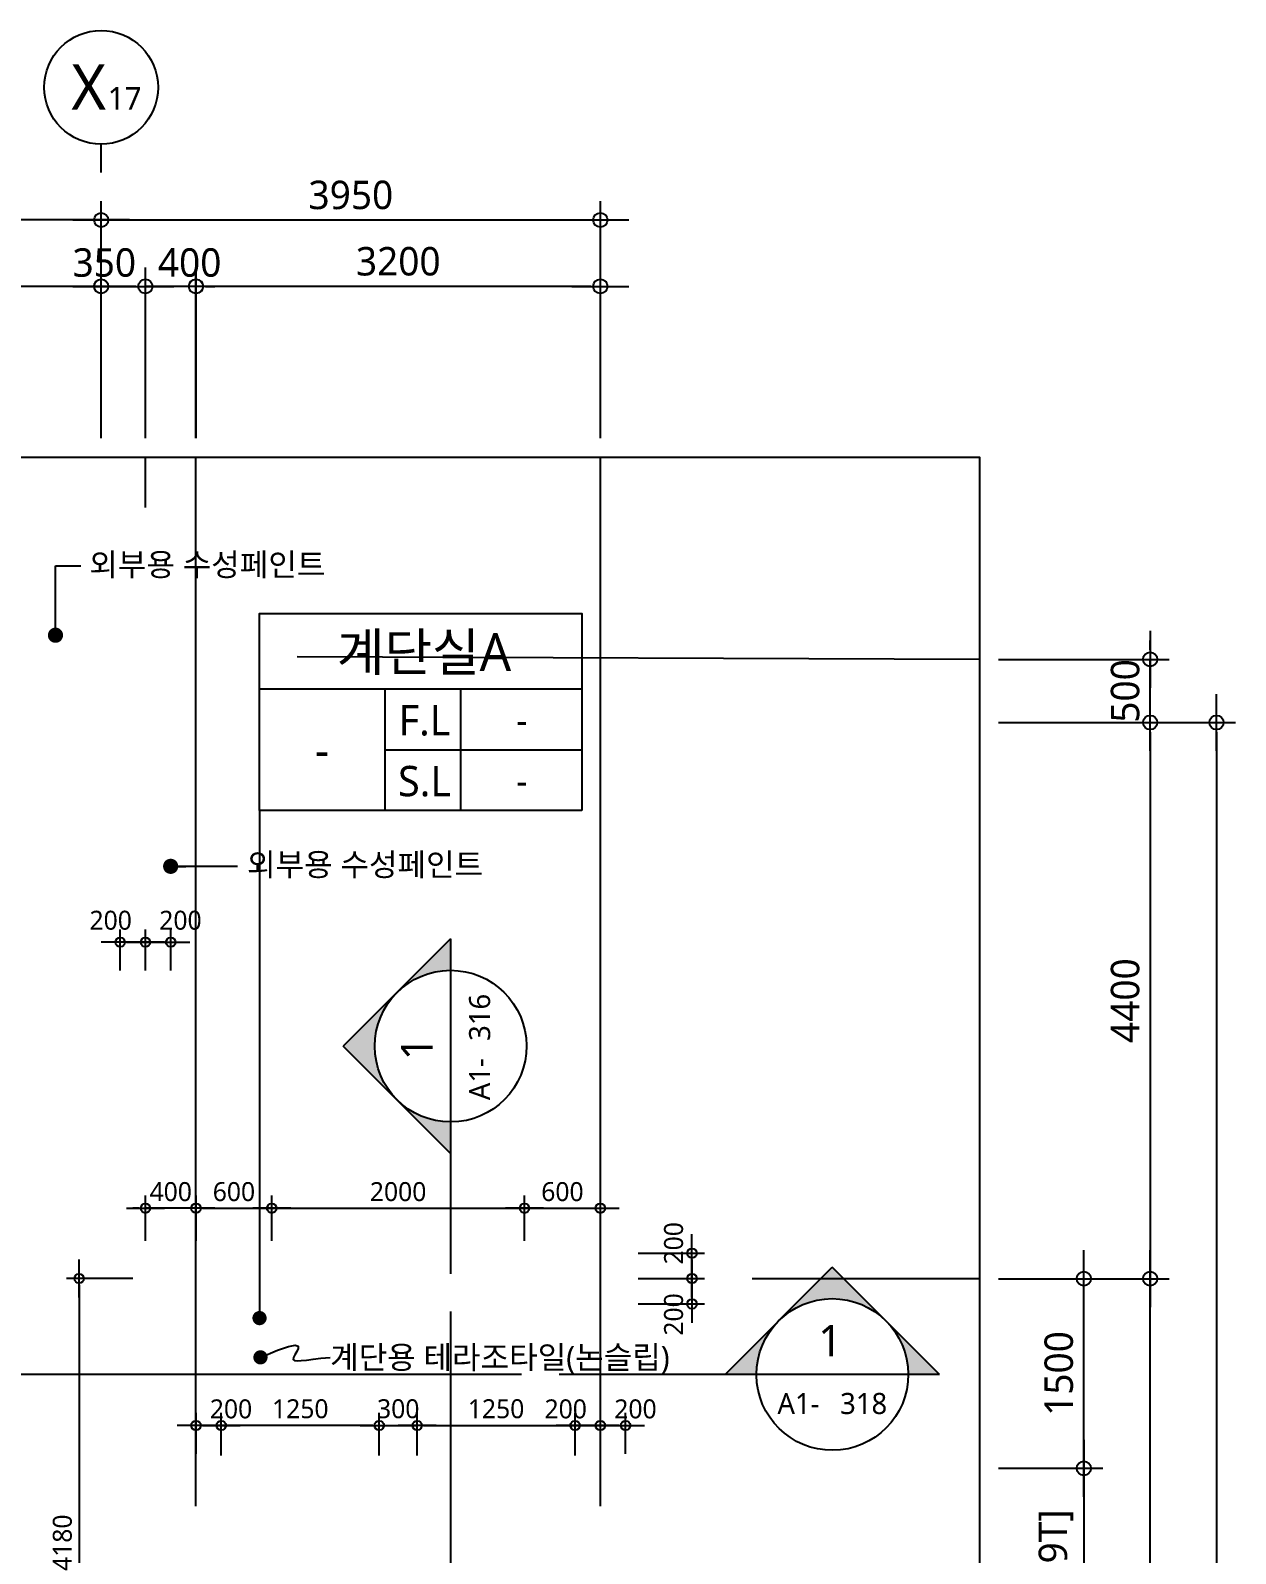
# Model space of a CAD drawing. Header units: millimetres. Extents: x -65167 to 413267, y -17142 to 66587.
# Drawn here: x 79478 to 89012, y 29162 to 41213 of the extents above; entities that cross this region are included whole.
import ezdxf
from ezdxf.enums import TextEntityAlignment as Align

# ---------------------------------------------------------------- set-up
doc = ezdxf.new("R2010")
doc.units = ezdxf.units.MM
doc.header["$LTSCALE"] = 75
doc.header["$MEASUREMENT"] = 0
doc.header["$PDSIZE"] = -10
doc.linetypes.add('CENTER', pattern=[2, 1.25, -0.25, 0.25, -0.25])
doc.layers.get('0').update_dxf_attribs({"linetype": 'CONTINUOUS'})
doc.layers.get('Defpoints').update_dxf_attribs({"color": 171, "linetype": 'CONTINUOUS'})
for name, color, linetype in [('CEN(ST)', 1, 'CENTER'), ('LED', 7, 'CONTINUOUS'), ('NDIM', 7, 'CONTINUOUS'), ('SYM', 7, 'CONTINUOUS'), ('SYM(AXIS)', 7, 'CONTINUOUS'), ('TEXT', 3, 'CONTINUOUS'), ('TEXT(MIN)', 7, 'CONTINUOUS'), ('TEXT(실명)', 3, 'CONTINUOUS'), ('TEXT-기입', 6, 'CONTINUOUS'), ('TITLE', 7, 'CONTINUOUS')]:
    doc.layers.add(name, color=color, linetype=linetype)
doc.styles.add('CGS', font='cgse', dxfattribs={"bigfont": 'cgs'})
doc.styles.add('나눔바른고딕', font='NanumBarunGothic.ttf')
doc.dimstyles.new('NDIM 1200', dxfattribs={"dimscale": 75, "dimtxt": 3, "dimasz": 1, "dimexe": 2, "dimexo": 2, "dimgap": 1, "dimtad": 1, "dimdec": 0, "dimdsep": 46, "dimtxsty": 'CGS', "dimblk": 'DOT0', "dimcen": 1, "dimdle": 8, "dimclrd": 256, "dimclre": 256, "dimclrt": 256, "dimadec": 0, "dimazin": 0, "dimtfac": 1, "dimtdec": 0, "dimtix": 1, "dimtmove": 2, "dimatfit": 3, "dimldrblk": 'DOT0', "dimfxl": 1, "dimtolj": 1, "dimtzin": 0, "dimlwd": -1, "dimlwe": -1, "dimarcsym": 0})

# ---------------------------------------------------------------- blocks, each defined once
blk = doc.blocks.new('A$C2F20087E')
at = {"layer": 'SYM(AXIS)'}
blk.add_line((600, 0), (600, 300), dxfattribs=at)
blk.add_circle((600, 900), 600, dxfattribs=at)
blk = doc.blocks.new('DOT0')
blk.add_line((-3, 0), (3, 0))
at = {"color": 6}
blk.add_circle((0, 0), 0.75, dxfattribs=at)
blk = doc.blocks.new('*D214')
at = {"layer": 'Defpoints', "color": 0, "ltscale": 0.4, "transparency": 16777216}
for p in [(69038, 39713), (69038, 37838), (80038, 37838)]:
    blk.add_point(p, dxfattribs=at)
at = {"layer": 'NDIM', "ltscale": 0.4, "transparency": 16777216}
for p, q in [((69038, 37988), (69038, 39863)), ((80038, 37988), (80038, 39863)), ((79963, 39713), (69113, 39713))]:
    blk.add_line(p, q, dxfattribs=at)
at = {"layer": 'NDIM', "ltscale": 0.4, "transparency": 16777216, "xscale": 75, "yscale": 75, "zscale": 75, "rotation": 180}
blk.add_blockref('DOT0', (69038, 39713), dxfattribs=at)
at = {"layer": 'NDIM', "ltscale": 0.4, "transparency": 16777216, "xscale": 75, "yscale": 75, "zscale": 75}
blk.add_blockref('DOT0', (80038, 39713), dxfattribs=at)
at = {"layer": 'NDIM', "ltscale": 0.4, "transparency": 16777216, "insert": (74538, 39910), "char_height": 225, "attachment_point": 5, "style": '나눔바른고딕'}
blk.add_mtext('\\A1;11000', dxfattribs=at)
blk = doc.blocks.new('*D215')
at = {"layer": 'Defpoints', "color": 0, "ltscale": 0.4, "transparency": 16777216}
for p in [(77638, 39188), (77638, 37838), (80038, 37838)]:
    blk.add_point(p, dxfattribs=at)
at = {"layer": 'NDIM', "ltscale": 0.4, "transparency": 16777216}
for p, q in [((77638, 37988), (77638, 39338)), ((80038, 37988), (80038, 39338)), ((79963, 39188), (77713, 39188))]:
    blk.add_line(p, q, dxfattribs=at)
at = {"layer": 'NDIM', "ltscale": 0.4, "transparency": 16777216, "xscale": 75, "yscale": 75, "zscale": 75, "rotation": 180}
blk.add_blockref('DOT0', (77638, 39188), dxfattribs=at)
at = {"layer": 'NDIM', "ltscale": 0.4, "transparency": 16777216, "xscale": 75, "yscale": 75, "zscale": 75}
blk.add_blockref('DOT0', (80038, 39188), dxfattribs=at)
at = {"layer": 'NDIM', "ltscale": 0.4, "transparency": 16777216, "insert": (78838, 39385), "char_height": 225, "attachment_point": 5, "style": '나눔바른고딕'}
blk.add_mtext('\\A1;2400', dxfattribs=at)
blk = doc.blocks.new('*D219')
at = {"layer": 'Defpoints', "color": 0, "ltscale": 0.4, "transparency": 16777216}
for p in [(80037.5, 39187.5), (80037.5, 37837.5), (80387.5, 37837.5)]:
    blk.add_point(p, dxfattribs=at)
at = {"layer": 'NDIM', "ltscale": 0.4, "transparency": 16777216}
for p, q in [((80037.5, 37987.5), (80037.5, 39337.5)), ((80387.5, 37987.5), (80387.5, 39337.5)), ((80312.5, 39187.5), (80112.5, 39187.5))]:
    blk.add_line(p, q, dxfattribs=at)
at = {"layer": 'NDIM', "ltscale": 0.4, "transparency": 16777216, "xscale": 75, "yscale": 75, "zscale": 75, "rotation": 180}
blk.add_blockref('DOT0', (80037.5, 39187.5), dxfattribs=at)
at = {"layer": 'NDIM', "ltscale": 0.4, "transparency": 16777216, "xscale": 75, "yscale": 75, "zscale": 75}
blk.add_blockref('DOT0', (80387.5, 39187.5), dxfattribs=at)
at = {"layer": 'NDIM', "ltscale": 0.4, "transparency": 16777216, "insert": (80062.5, 39375), "char_height": 225, "attachment_point": 5, "style": '나눔바른고딕'}
blk.add_mtext('\\A1;350', dxfattribs=at)
blk = doc.blocks.new('*D220')
at = {"layer": 'Defpoints', "color": 0, "ltscale": 0.4, "transparency": 16777216}
for p in [(80788, 39188), (80788, 37838), (83987, 37838)]:
    blk.add_point(p, dxfattribs=at)
at = {"layer": 'NDIM', "ltscale": 0.4, "transparency": 16777216}
for p, q in [((80788, 37988), (80788, 39338)), ((83987, 37988), (83987, 39338)), ((83912, 39188), (80863, 39188))]:
    blk.add_line(p, q, dxfattribs=at)
at = {"layer": 'NDIM', "ltscale": 0.4, "transparency": 16777216, "xscale": 75, "yscale": 75, "zscale": 75, "rotation": 180}
blk.add_blockref('DOT0', (80788, 39188), dxfattribs=at)
at = {"layer": 'NDIM', "ltscale": 0.4, "transparency": 16777216, "xscale": 75, "yscale": 75, "zscale": 75}
blk.add_blockref('DOT0', (83987, 39188), dxfattribs=at)
at = {"layer": 'NDIM', "ltscale": 0.4, "transparency": 16777216, "insert": (82388, 39385), "char_height": 225, "attachment_point": 5, "style": '나눔바른고딕'}
blk.add_mtext('\\A1;3200', dxfattribs=at)
blk = doc.blocks.new('*D221')
at = {"layer": 'Defpoints', "color": 0, "ltscale": 0.4, "transparency": 16777216}
for p in [(80387.5, 39187.5), (80387.5, 37837.5), (80787.5, 37837.5)]:
    blk.add_point(p, dxfattribs=at)
at = {"layer": 'NDIM', "ltscale": 0.4, "transparency": 16777216}
for p, q in [((80387.5, 37987.5), (80387.5, 39337.5)), ((80787.5, 37987.5), (80787.5, 39337.5)), ((80312.5, 39187.5), (80237.5, 39187.5)), ((80787.5, 39187.5), (80387.5, 39187.5)), ((80862.5, 39187.5), (80937.5, 39187.5))]:
    blk.add_line(p, q, dxfattribs=at)
at = {"layer": 'NDIM', "ltscale": 0.4, "transparency": 16777216, "xscale": 75, "yscale": 75, "zscale": 75}
blk.add_blockref('DOT0', (80387.5, 39187.5), dxfattribs=at)
at = {"layer": 'NDIM', "ltscale": 0.4, "transparency": 16777216, "xscale": 75, "yscale": 75, "zscale": 75, "rotation": 180}
blk.add_blockref('DOT0', (80787.5, 39187.5), dxfattribs=at)
at = {"layer": 'NDIM', "ltscale": 0.4, "transparency": 16777216, "insert": (80737.5, 39375), "char_height": 225, "attachment_point": 5, "style": '나눔바른고딕'}
blk.add_mtext('\\A1;400', dxfattribs=at)
blk = doc.blocks.new('*D222')
at = {"layer": 'Defpoints', "color": 0, "ltscale": 0.4, "transparency": 16777216}
for p in [(86987, 35737), (86987, 19187), (88862, 19187)]:
    blk.add_point(p, dxfattribs=at)
at = {"layer": 'NDIM', "ltscale": 0.4, "transparency": 16777216}
for p, q in [((87137, 35737), (89012, 35737)), ((88862, 35662), (88862, 19262)), ((87137, 19187), (89012, 19187))]:
    blk.add_line(p, q, dxfattribs=at)
at = {"layer": 'NDIM', "ltscale": 0.4, "transparency": 16777216, "xscale": 75, "yscale": 75, "zscale": 75}
for p, rotation in [((88862, 35737), 90), ((88862, 19187), 270)]:
    blk.add_blockref('DOT0', p, dxfattribs=dict(at, rotation=rotation))
at = {"layer": 'NDIM', "ltscale": 0.4, "transparency": 16777216, "insert": (88665, 27462), "char_height": 225, "attachment_point": 5, "rotation": 90, "style": '나눔바른고딕'}
blk.add_mtext('\\A1;16550', dxfattribs=at)
blk = doc.blocks.new('*D223')
at = {"layer": 'Defpoints', "color": 0, "ltscale": 0.4, "transparency": 16777216}
for p in [(86987, 35737), (86987, 31337), (88337, 31337)]:
    blk.add_point(p, dxfattribs=at)
at = {"layer": 'NDIM', "ltscale": 0.4, "transparency": 16777216}
for p, q in [((87137, 35737), (88487, 35737)), ((88337, 35662), (88337, 31412)), ((87137, 31337), (88487, 31337))]:
    blk.add_line(p, q, dxfattribs=at)
at = {"layer": 'NDIM', "ltscale": 0.4, "transparency": 16777216, "xscale": 75, "yscale": 75, "zscale": 75}
for p, rotation in [((88337, 35737), 90), ((88337, 31337), 270)]:
    blk.add_blockref('DOT0', p, dxfattribs=dict(at, rotation=rotation))
at = {"layer": 'NDIM', "ltscale": 0.4, "transparency": 16777216, "insert": (88140, 33537), "char_height": 225, "attachment_point": 5, "rotation": 90, "style": '나눔바른고딕'}
blk.add_mtext('\\A1;4400', dxfattribs=at)
blk = doc.blocks.new('*D224')
at = {"layer": 'Defpoints', "color": 0, "ltscale": 0.4, "transparency": 16777216}
for p in [(86987, 31337), (88337, 31337), (86987, 25538)]:
    blk.add_point(p, dxfattribs=at)
at = {"layer": 'NDIM', "ltscale": 0.4, "transparency": 16777216}
for p, q in [((87137, 31337), (88487, 31337)), ((88337, 25613), (88337, 31262)), ((87137, 25538), (88487, 25538))]:
    blk.add_line(p, q, dxfattribs=at)
at = {"layer": 'NDIM', "ltscale": 0.4, "transparency": 16777216, "xscale": 75, "yscale": 75, "zscale": 75}
for p, rotation in [((88337, 31337), 90), ((88337, 25538), 270)]:
    blk.add_blockref('DOT0', p, dxfattribs=dict(at, rotation=rotation))
at = {"layer": 'NDIM', "ltscale": 0.4, "transparency": 16777216, "insert": (88140, 28437), "char_height": 225, "attachment_point": 5, "rotation": 90, "style": '나눔바른고딕'}
blk.add_mtext('\\A1;5800', dxfattribs=at)
blk = doc.blocks.new('*D228')
at = {"layer": 'Defpoints', "color": 0, "ltscale": 0.4, "transparency": 16777216}
for p in [(80988, 30176), (80988, 29838), (82238, 29838)]:
    blk.add_point(p, dxfattribs=at)
at = {"layer": 'NDIM', "ltscale": 0.4, "transparency": 16777216}
for p, q in [((80988, 29938), (80988, 30276)), ((82238, 29938), (82238, 30276)), ((82188, 30176), (81038, 30176))]:
    blk.add_line(p, q, dxfattribs=at)
at = {"layer": 'NDIM', "ltscale": 0.4, "transparency": 16777216, "xscale": 50, "yscale": 50, "zscale": 50, "rotation": 180}
blk.add_blockref('DOT0', (80988, 30176), dxfattribs=at)
at = {"layer": 'NDIM', "ltscale": 0.4, "transparency": 16777216, "xscale": 50, "yscale": 50, "zscale": 50}
blk.add_blockref('DOT0', (82238, 30176), dxfattribs=at)
at = {"layer": 'NDIM', "ltscale": 0.4, "transparency": 16777216, "insert": (81613, 30307), "char_height": 150, "attachment_point": 5, "style": '나눔바른고딕'}
blk.add_mtext('\\A1;1250', dxfattribs=at)
blk = doc.blocks.new('*D229')
at = {"layer": 'Defpoints', "color": 0, "ltscale": 0.4, "transparency": 16777216}
for p in [(82538, 30176), (82238, 29838), (82538, 29838)]:
    blk.add_point(p, dxfattribs=at)
at = {"layer": 'NDIM', "ltscale": 0.4, "transparency": 16777216}
for p, q in [((82238, 29938), (82238, 30276)), ((82538, 29938), (82538, 30276)), ((82188, 30176), (82138, 30176)), ((82238, 30176), (82538, 30176)), ((82588, 30176), (82638, 30176))]:
    blk.add_line(p, q, dxfattribs=at)
at = {"layer": 'NDIM', "ltscale": 0.4, "transparency": 16777216, "xscale": 50, "yscale": 50, "zscale": 50}
blk.add_blockref('DOT0', (82238, 30176), dxfattribs=at)
at = {"layer": 'NDIM', "ltscale": 0.4, "transparency": 16777216, "xscale": 50, "yscale": 50, "zscale": 50, "rotation": 180}
blk.add_blockref('DOT0', (82538, 30176), dxfattribs=at)
at = {"layer": 'NDIM', "ltscale": 0.4, "transparency": 16777216, "insert": (82388, 30307), "char_height": 150, "attachment_point": 5, "style": '나눔바른고딕'}
blk.add_mtext('\\A1;300', dxfattribs=at)
blk = doc.blocks.new('*D230')
at = {"layer": 'Defpoints', "color": 0, "ltscale": 0.4, "transparency": 16777216}
for p in [(83787, 30176), (82538, 29838), (83787, 29838)]:
    blk.add_point(p, dxfattribs=at)
at = {"layer": 'NDIM', "ltscale": 0.4, "transparency": 16777216}
for p, q in [((82538, 29938), (82538, 30276)), ((83787, 29938), (83787, 30276)), ((82588, 30176), (83737, 30176))]:
    blk.add_line(p, q, dxfattribs=at)
at = {"layer": 'NDIM', "ltscale": 0.4, "transparency": 16777216, "xscale": 50, "yscale": 50, "zscale": 50, "rotation": 180}
blk.add_blockref('DOT0', (82538, 30176), dxfattribs=at)
at = {"layer": 'NDIM', "ltscale": 0.4, "transparency": 16777216, "xscale": 50, "yscale": 50, "zscale": 50}
blk.add_blockref('DOT0', (83787, 30176), dxfattribs=at)
at = {"layer": 'NDIM', "ltscale": 0.4, "transparency": 16777216, "insert": (83162, 30307), "char_height": 150, "attachment_point": 5, "style": '나눔바른고딕'}
blk.add_mtext('\\A1;1250', dxfattribs=at)
blk = doc.blocks.new('*D231')
at = {"layer": 'Defpoints', "color": 0, "ltscale": 0.4, "transparency": 16777216}
for p in [(86987, 31337), (87812, 31337), (86987, 29837)]:
    blk.add_point(p, dxfattribs=at)
at = {"layer": 'NDIM', "ltscale": 0.4, "transparency": 16777216}
for p, q in [((87137, 31337), (87962, 31337)), ((87812, 29912), (87812, 31262)), ((87137, 29837), (87962, 29837))]:
    blk.add_line(p, q, dxfattribs=at)
at = {"layer": 'NDIM', "ltscale": 0.4, "transparency": 16777216, "xscale": 75, "yscale": 75, "zscale": 75}
for p, rotation in [((87812, 31337), 90), ((87812, 29837), 270)]:
    blk.add_blockref('DOT0', p, dxfattribs=dict(at, rotation=rotation))
at = {"layer": 'NDIM', "ltscale": 0.4, "transparency": 16777216, "insert": (87615, 30587), "char_height": 225, "attachment_point": 5, "rotation": 90, "style": '나눔바른고딕'}
blk.add_mtext('\\A1;1500', dxfattribs=at)
blk = doc.blocks.new('*D232')
at = {"layer": 'Defpoints', "color": 0, "ltscale": 0.4, "transparency": 16777216}
for p in [(86987, 29837), (86987, 27317), (87812, 27317)]:
    blk.add_point(p, dxfattribs=at)
at = {"layer": 'NDIM', "ltscale": 0.4, "transparency": 16777216}
for p, q in [((87137, 29837), (87962, 29837)), ((87812, 29762), (87812, 27392)), ((87137, 27317), (87962, 27317))]:
    blk.add_line(p, q, dxfattribs=at)
at = {"layer": 'NDIM', "ltscale": 0.4, "transparency": 16777216, "xscale": 75, "yscale": 75, "zscale": 75}
for p, rotation in [((87812, 29837), 90), ((87812, 27317), 270)]:
    blk.add_blockref('DOT0', p, dxfattribs=dict(at, rotation=rotation))
at = {"layer": 'NDIM', "ltscale": 0.4, "transparency": 16777216, "insert": (87592, 28577), "char_height": 225, "attachment_point": 5, "rotation": 90, "style": '나눔바른고딕'}
blk.add_mtext('\\A1;2520[280X9T]', dxfattribs=at)
blk = doc.blocks.new('*D243')
at = {"layer": 'Defpoints', "color": 0, "ltscale": 0.4, "transparency": 16777216}
for p in [(80388, 31338), (79863, 27158), (80388, 27158)]:
    blk.add_point(p, dxfattribs=at)
at = {"layer": 'NDIM', "ltscale": 0.4, "transparency": 16777216}
for p, q in [((80288, 31338), (79763, 31338)), ((79863, 31288), (79863, 27208)), ((80288, 27158), (79763, 27158))]:
    blk.add_line(p, q, dxfattribs=at)
at = {"layer": 'NDIM', "ltscale": 0.4, "transparency": 16777216, "xscale": 50, "yscale": 50, "zscale": 50}
for p, rotation in [((79863, 31338), 90), ((79863, 27158), 270)]:
    blk.add_blockref('DOT0', p, dxfattribs=dict(at, rotation=rotation))
at = {"layer": 'NDIM', "ltscale": 0.4, "transparency": 16777216, "insert": (79731, 29248), "char_height": 150, "attachment_point": 5, "rotation": 90, "style": '나눔바른고딕'}
blk.add_mtext('\\A1;4180', dxfattribs=at)
blk = doc.blocks.new('SDFEW')
at = {"layer": 'SYM'}
h = blk.add_hatch(color=256, dxfattribs=at)
h.paths.add_polyline_path([(-50, -3422), (375, -3846, -0.414214), (375, -2997)])
h.paths.add_polyline_path([(375, -3846), (799, -4270), (799, -4022, -0.198912)])
h.paths.add_polyline_path([(375, -2997, -0.198912), (799, -2822), (799, -2573)])
at = {"layer": 'Defpoints'}
blk.add_line((799, -1022), (799, 12533), dxfattribs=at)
at = {"layer": 'SYM'}
for p, q in [((799, -1322), (799, -1022)), ((799, -2822), (799, -1622)), ((799, -2573), (-50, -3422)), ((799, -4022), (799, -2822)), ((799, -4270), (-50, -3422)), ((799, -4270), (799, -4022))]:
    blk.add_line(p, q, dxfattribs=at)
blk.add_arc((799, -3422), 600, 90, 89.5643, dxfattribs=at)
blk = doc.blocks.new('*D258')
at = {"layer": 'Defpoints', "color": 0, "ltscale": 0.4, "transparency": 16777216}
for p in [(86987, 36237), (88337, 36237), (86987, 35737)]:
    blk.add_point(p, dxfattribs=at)
at = {"layer": 'NDIM', "ltscale": 0.4, "transparency": 16777216}
for p, q in [((88337, 36312), (88337, 36387)), ((87137, 36237), (88487, 36237)), ((88337, 35737), (88337, 36237)), ((87137, 35737), (88487, 35737)), ((88337, 35662), (88337, 35587))]:
    blk.add_line(p, q, dxfattribs=at)
at = {"layer": 'NDIM', "ltscale": 0.4, "transparency": 16777216, "xscale": 75, "yscale": 75, "zscale": 75}
for p, rotation in [((88337, 36237), 270), ((88337, 35737), 90)]:
    blk.add_blockref('DOT0', p, dxfattribs=dict(at, rotation=rotation))
at = {"layer": 'NDIM', "ltscale": 0.4, "transparency": 16777216, "insert": (88140, 35987), "char_height": 225, "attachment_point": 5, "rotation": 90, "style": '나눔바른고딕'}
blk.add_mtext('\\A1;500', dxfattribs=at)
blk = doc.blocks.new('A$C51E23882')
at = {"layer": 'TITLE'}
blk.add_lwpolyline([(8500, 0), (0, 0), (0, 5200), (8500, 5200)], close=True, dxfattribs=at)
for points in [[(8500, 3200), (0, 3200)], [(3300, 3200), (3300, 0)], [(5300, 3200), (5300, 0)], [(3300, 1600), (8500, 1600)]]:
    blk.add_lwpolyline(points, dxfattribs=at)
at = {"layer": 'TITLE', "style": '나눔바른고딕'}
for s, p in [('F.L', (4352, 2378)), ('S.L', (4352, 778))]:
    blk.add_text(s, height=800, dxfattribs=at).set_placement(p, align=Align.MIDDLE)
blk = doc.blocks.new('*D617')
at = {"layer": 'Defpoints', "color": 0, "ltscale": 0.4, "transparency": 16777216}
for p in [(84187, 31538), (84712, 31538), (84187, 31338)]:
    blk.add_point(p, dxfattribs=at)
at = {"layer": 'NDIM', "ltscale": 0.4, "transparency": 16777216}
for p, q in [((84287, 31538), (84812, 31538)), ((84712, 31388), (84712, 31488)), ((84287, 31338), (84812, 31338))]:
    blk.add_line(p, q, dxfattribs=at)
at = {"layer": 'NDIM', "ltscale": 0.4, "transparency": 16777216, "xscale": 50, "yscale": 50, "zscale": 50}
for p, rotation in [((84712, 31538), 90), ((84712, 31338), 270)]:
    blk.add_blockref('DOT0', p, dxfattribs=dict(at, rotation=rotation))
at = {"layer": 'NDIM', "ltscale": 0.4, "transparency": 16777216, "insert": (84567, 31617), "char_height": 150, "attachment_point": 5, "rotation": 90, "style": '나눔바른고딕'}
blk.add_mtext('\\A1;200', dxfattribs=at)
blk = doc.blocks.new('*D618')
at = {"layer": 'Defpoints', "color": 0, "ltscale": 0.4, "transparency": 16777216}
for p in [(84187, 31338), (84187, 31137), (84712, 31137)]:
    blk.add_point(p, dxfattribs=at)
at = {"layer": 'NDIM', "ltscale": 0.4, "transparency": 16777216}
for p, q in [((84287, 31338), (84812, 31338)), ((84712, 31288), (84712, 31187)), ((84287, 31137), (84812, 31137))]:
    blk.add_line(p, q, dxfattribs=at)
at = {"layer": 'NDIM', "ltscale": 0.4, "transparency": 16777216, "xscale": 50, "yscale": 50, "zscale": 50}
for p, rotation in [((84712, 31338), 90), ((84712, 31137), 270)]:
    blk.add_blockref('DOT0', p, dxfattribs=dict(at, rotation=rotation))
at = {"layer": 'NDIM', "ltscale": 0.4, "transparency": 16777216, "insert": (84567, 31054), "char_height": 150, "attachment_point": 5, "rotation": 90, "style": '나눔바른고딕'}
blk.add_mtext('\\A1;200', dxfattribs=at)
blk = doc.blocks.new('*D619')
at = {"layer": 'Defpoints', "color": 0, "ltscale": 0.4, "transparency": 16777216}
for p in [(81387, 31894), (80788, 31537), (81387, 31537)]:
    blk.add_point(p, dxfattribs=at)
at = {"layer": 'NDIM', "ltscale": 0.4, "transparency": 16777216}
for p, q in [((80788, 31637), (80788, 31994)), ((81387, 31637), (81387, 31994)), ((80838, 31894), (81337, 31894))]:
    blk.add_line(p, q, dxfattribs=at)
at = {"layer": 'NDIM', "ltscale": 0.4, "transparency": 16777216, "xscale": 50, "yscale": 50, "zscale": 50, "rotation": 180}
blk.add_blockref('DOT0', (80788, 31894), dxfattribs=at)
at = {"layer": 'NDIM', "ltscale": 0.4, "transparency": 16777216, "xscale": 50, "yscale": 50, "zscale": 50}
blk.add_blockref('DOT0', (81387, 31894), dxfattribs=at)
at = {"layer": 'NDIM', "ltscale": 0.4, "transparency": 16777216, "insert": (81088, 32025), "char_height": 150, "attachment_point": 5, "style": '나눔바른고딕'}
blk.add_mtext('\\A1;600', dxfattribs=at)
blk = doc.blocks.new('*D620')
at = {"layer": 'Defpoints', "color": 0, "ltscale": 0.4, "transparency": 16777216}
for p in [(83387, 31894), (81387, 31537), (83387, 31537)]:
    blk.add_point(p, dxfattribs=at)
at = {"layer": 'NDIM', "ltscale": 0.4, "transparency": 16777216}
for p, q in [((81387, 31637), (81387, 31994)), ((83387, 31637), (83387, 31994)), ((81437, 31894), (83337, 31894))]:
    blk.add_line(p, q, dxfattribs=at)
at = {"layer": 'NDIM', "ltscale": 0.4, "transparency": 16777216, "xscale": 50, "yscale": 50, "zscale": 50, "rotation": 180}
blk.add_blockref('DOT0', (81387, 31894), dxfattribs=at)
at = {"layer": 'NDIM', "ltscale": 0.4, "transparency": 16777216, "xscale": 50, "yscale": 50, "zscale": 50}
blk.add_blockref('DOT0', (83387, 31894), dxfattribs=at)
at = {"layer": 'NDIM', "ltscale": 0.4, "transparency": 16777216, "insert": (82387, 32025), "char_height": 150, "attachment_point": 5, "style": '나눔바른고딕'}
blk.add_mtext('\\A1;2000', dxfattribs=at)
blk = doc.blocks.new('*D621')
at = {"layer": 'Defpoints', "color": 0, "ltscale": 0.4, "transparency": 16777216}
for p in [(83987, 31894), (83387, 31537), (83987, 31537)]:
    blk.add_point(p, dxfattribs=at)
at = {"layer": 'NDIM', "ltscale": 0.4, "transparency": 16777216}
for p, q in [((83387, 31637), (83387, 31994)), ((83987, 31637), (83987, 31994)), ((83437, 31894), (83937, 31894))]:
    blk.add_line(p, q, dxfattribs=at)
at = {"layer": 'NDIM', "ltscale": 0.4, "transparency": 16777216, "xscale": 50, "yscale": 50, "zscale": 50, "rotation": 180}
blk.add_blockref('DOT0', (83387, 31894), dxfattribs=at)
at = {"layer": 'NDIM', "ltscale": 0.4, "transparency": 16777216, "xscale": 50, "yscale": 50, "zscale": 50}
blk.add_blockref('DOT0', (83987, 31894), dxfattribs=at)
at = {"layer": 'NDIM', "ltscale": 0.4, "transparency": 16777216, "insert": (83687, 32025), "char_height": 150, "attachment_point": 5, "style": '나눔바른고딕'}
blk.add_mtext('\\A1;600', dxfattribs=at)
blk = doc.blocks.new('*D622')
at = {"layer": 'Defpoints', "color": 0, "ltscale": 0.4, "transparency": 16777216}
for p in [(80388, 31894), (80388, 31537), (80788, 31537)]:
    blk.add_point(p, dxfattribs=at)
at = {"layer": 'NDIM', "ltscale": 0.4, "transparency": 16777216}
for p, q in [((80388, 31637), (80388, 31994)), ((80788, 31637), (80788, 31994)), ((80338, 31894), (80288, 31894)), ((80788, 31894), (80388, 31894)), ((80838, 31894), (80888, 31894))]:
    blk.add_line(p, q, dxfattribs=at)
at = {"layer": 'NDIM', "ltscale": 0.4, "transparency": 16777216, "xscale": 50, "yscale": 50, "zscale": 50}
for p, rotation in [((80388, 31894), 359.9999999999984), ((80788, 31894), 179.9999999999984)]:
    blk.add_blockref('DOT0', p, dxfattribs=dict(at, rotation=rotation))
at = {"layer": 'NDIM', "ltscale": 0.4, "transparency": 16777216, "insert": (80588, 32025), "char_height": 150, "attachment_point": 5, "style": '나눔바른고딕'}
blk.add_mtext('\\A1;400', dxfattribs=at)
blk = doc.blocks.new('*D631')
at = {"layer": 'Defpoints', "color": 0, "ltscale": 0.4, "transparency": 16777216}
for p in [(80188, 33999), (80188, 33674), (80388, 33674)]:
    blk.add_point(p, dxfattribs=at)
at = {"layer": 'NDIM', "ltscale": 0.4, "transparency": 16777216}
for p, q in [((80188, 33774), (80188, 34099)), ((80338, 33999), (80238, 33999)), ((80388, 33774), (80388, 34099))]:
    blk.add_line(p, q, dxfattribs=at)
at = {"layer": 'NDIM', "ltscale": 0.4, "transparency": 16777216, "xscale": 50, "yscale": 50, "zscale": 50, "rotation": 180}
blk.add_blockref('DOT0', (80188, 33999), dxfattribs=at)
at = {"layer": 'NDIM', "ltscale": 0.4, "transparency": 16777216, "xscale": 50, "yscale": 50, "zscale": 50}
blk.add_blockref('DOT0', (80388, 33999), dxfattribs=at)
at = {"layer": 'NDIM', "ltscale": 0.4, "transparency": 16777216, "insert": (80113, 34172), "char_height": 150, "attachment_point": 5, "style": '나눔바른고딕'}
blk.add_mtext('\\A1;200', dxfattribs=at)
blk = doc.blocks.new('*D632')
at = {"layer": 'Defpoints', "color": 0, "ltscale": 0.4, "transparency": 16777216}
for p in [(80588, 33999), (80388, 33674), (80588, 33674)]:
    blk.add_point(p, dxfattribs=at)
at = {"layer": 'NDIM', "ltscale": 0.4, "transparency": 16777216}
for p, q in [((80388, 33774), (80388, 34099)), ((80438, 33999), (80538, 33999)), ((80588, 33774), (80588, 34099))]:
    blk.add_line(p, q, dxfattribs=at)
at = {"layer": 'NDIM', "ltscale": 0.4, "transparency": 16777216, "xscale": 50, "yscale": 50, "zscale": 50, "rotation": 180}
blk.add_blockref('DOT0', (80388, 33999), dxfattribs=at)
at = {"layer": 'NDIM', "ltscale": 0.4, "transparency": 16777216, "xscale": 50, "yscale": 50, "zscale": 50}
blk.add_blockref('DOT0', (80588, 33999), dxfattribs=at)
at = {"layer": 'NDIM', "ltscale": 0.4, "transparency": 16777216, "insert": (80665, 34172), "char_height": 150, "attachment_point": 5, "style": '나눔바른고딕'}
blk.add_mtext('\\A1;200', dxfattribs=at)
blk = doc.blocks.new('*D637')
at = {"layer": 'Defpoints', "color": 0, "ltscale": 0.4, "transparency": 16777216}
for p in [(80988, 30176), (80788, 29851), (80988, 29851)]:
    blk.add_point(p, dxfattribs=at)
at = {"layer": 'NDIM', "ltscale": 0.4, "transparency": 16777216}
for p, q in [((80788, 29951), (80788, 30276)), ((80988, 29951), (80988, 30276)), ((80838, 30176), (80938, 30176))]:
    blk.add_line(p, q, dxfattribs=at)
at = {"layer": 'NDIM', "ltscale": 0.4, "transparency": 16777216, "xscale": 50, "yscale": 50, "zscale": 50, "rotation": 180}
blk.add_blockref('DOT0', (80788, 30176), dxfattribs=at)
at = {"layer": 'NDIM', "ltscale": 0.4, "transparency": 16777216, "xscale": 50, "yscale": 50, "zscale": 50}
blk.add_blockref('DOT0', (80988, 30176), dxfattribs=at)
at = {"layer": 'NDIM', "ltscale": 0.4, "transparency": 16777216, "insert": (81065, 30306), "char_height": 150, "attachment_point": 5, "style": '나눔바른고딕'}
blk.add_mtext('\\A1;200', dxfattribs=at)
blk = doc.blocks.new('*D638')
at = {"layer": 'Defpoints', "color": 0, "ltscale": 0.4, "transparency": 16777216}
for p in [(83787, 30176), (83787, 29851), (83987, 29851)]:
    blk.add_point(p, dxfattribs=at)
at = {"layer": 'NDIM', "ltscale": 0.4, "transparency": 16777216}
for p, q in [((83787, 29951), (83787, 30276)), ((83987, 29951), (83987, 30276)), ((83937, 30176), (83837, 30176))]:
    blk.add_line(p, q, dxfattribs=at)
at = {"layer": 'NDIM', "ltscale": 0.4, "transparency": 16777216, "xscale": 50, "yscale": 50, "zscale": 50, "rotation": 180}
blk.add_blockref('DOT0', (83787, 30176), dxfattribs=at)
at = {"layer": 'NDIM', "ltscale": 0.4, "transparency": 16777216, "xscale": 50, "yscale": 50, "zscale": 50}
blk.add_blockref('DOT0', (83987, 30176), dxfattribs=at)
at = {"layer": 'NDIM', "ltscale": 0.4, "transparency": 16777216, "insert": (83713, 30306), "char_height": 150, "attachment_point": 5, "style": '나눔바른고딕'}
blk.add_mtext('\\A1;200', dxfattribs=at)
blk = doc.blocks.new('*D639')
at = {"layer": 'Defpoints', "color": 0, "ltscale": 0.4, "transparency": 16777216}
for p in [(84187, 30176), (83987, 29851), (84187, 29851)]:
    blk.add_point(p, dxfattribs=at)
at = {"layer": 'NDIM', "ltscale": 0.4, "transparency": 16777216}
for p, q in [((83987, 29951), (83987, 30276)), ((84187, 29951), (84187, 30276)), ((84037, 30176), (84137, 30176))]:
    blk.add_line(p, q, dxfattribs=at)
at = {"layer": 'NDIM', "ltscale": 0.4, "transparency": 16777216, "xscale": 50, "yscale": 50, "zscale": 50, "rotation": 180}
blk.add_blockref('DOT0', (83987, 30176), dxfattribs=at)
at = {"layer": 'NDIM', "ltscale": 0.4, "transparency": 16777216, "xscale": 50, "yscale": 50, "zscale": 50}
blk.add_blockref('DOT0', (84187, 30176), dxfattribs=at)
at = {"layer": 'NDIM', "ltscale": 0.4, "transparency": 16777216, "insert": (84265, 30306), "char_height": 150, "attachment_point": 5, "style": '나눔바른고딕'}
blk.add_mtext('\\A1;200', dxfattribs=at)
blk = doc.blocks.new('*D696')
at = {"layer": 'Defpoints', "color": 0, "ltscale": 0.4, "transparency": 16777216}
for p in [(83987, 39713), (80038, 37838), (83987, 37838)]:
    blk.add_point(p, dxfattribs=at)
at = {"layer": 'NDIM', "ltscale": 0.4, "transparency": 16777216}
for p, q in [((80038, 37988), (80038, 39863)), ((83987, 37988), (83987, 39863)), ((80113, 39713), (83912, 39713))]:
    blk.add_line(p, q, dxfattribs=at)
at = {"layer": 'NDIM', "ltscale": 0.4, "transparency": 16777216, "xscale": 75, "yscale": 75, "zscale": 75, "rotation": 180}
blk.add_blockref('DOT0', (80038, 39713), dxfattribs=at)
at = {"layer": 'NDIM', "ltscale": 0.4, "transparency": 16777216, "xscale": 75, "yscale": 75, "zscale": 75}
blk.add_blockref('DOT0', (83987, 39713), dxfattribs=at)
at = {"layer": 'NDIM', "ltscale": 0.4, "transparency": 16777216, "insert": (82013, 39910), "char_height": 225, "attachment_point": 5, "style": '나눔바른고딕'}
blk.add_mtext('\\A1;3950', dxfattribs=at)
blk = doc.blocks.new('_Dot')
at = {"color": 0, "linetype": 'ByBlock', "lineweight": -2}
blk.add_line((-0.5, 0), (-1, 0), dxfattribs=at)
at = {"color": 0, "linetype": 'ByBlock', "const_width": 0.5}
blk.add_lwpolyline([(-0.25, 0, 1), (0.25, 0, 1)], format="xyb", close=True, dxfattribs=at)
blk = doc.blocks.new('GHYY')
at = {"layer": 'SYM'}
h = blk.add_hatch(color=256, dxfattribs=at)
h.paths.add_polyline_path([(84619, 12081), (84195, 11656, -0.414214), (85043, 11656)])
h.paths.add_polyline_path([(84195, 11656), (83771, 11232), (84019, 11232, -0.198912)])
h.paths.add_polyline_path([(85043, 11656, -0.198912), (85219, 11232), (85468, 11232)])
for p, q in [((83771, 11232), (84619, 12081)), ((85468, 11232), (84619, 12081)), ((83771, 11232), (84019, 11232)), ((84019, 11232), (85219, 11232)), ((85219, 11232), (86779, 11232)), ((87079, 11232), (87379, 11232))]:
    blk.add_line(p, q, dxfattribs=at)
blk.add_arc((84619, 11232), 600, 0, 359.5643, dxfattribs=at)

msp = doc.modelspace()

# ---------------------------------------------------------------- linework, layer by layer
at = {"ltscale": 10000}
msp.add_line((81117.5, 34599.4), (80587.5, 34599.4), dxfattribs=at)
at = {"layer": 'CEN(ST)', "ltscale": 10000}
for p, q in [((80787.5, 29537.5), (80787.5, 37837.5)), ((83987.5, 29537.5), (83987.5, 37837.5)), ((81587.5, 36259.3), (86987.5, 36237.5)), ((85187.5, 31337.5), (86987.5, 31337.5))]:
    msp.add_line(p, q, dxfattribs=at)
at = {"layer": 'Defpoints'}
msp.add_line((83062.4, 30579.1), (67837.5, 30579.1), dxfattribs=at)
at = {"layer": 'Defpoints', "ltscale": 10000}
msp.add_lwpolyline([(86987.5, 6362.5), (66787.5, 6362.5), (66787.5, 37837.5), (86987.5, 37837.5)], close=True, dxfattribs=at)
at = {"layer": 'LED', "const_width": 56.2}
msp.add_lwpolyline([(81297.9, 30742.7, -1), (81297.9, 30686.5, -1)], format="xyb", close=True, dxfattribs=at)
at = {"layer": 'LED'}
msp.add_lwpolyline([(81297.9, 30714.6), (81431.8, 30770.5), (81520.6, 30800.6), (81572.3, 30809.8), (81595, 30803), (81597, 30785.1), (81586.2, 30760.9), (81570.9, 30735.1), (81559, 30712.8), (81557.4, 30697.6), (81567.1, 30689.4), (81587.9, 30686.9), (81619.5, 30688.8), (81661.7, 30693.7), (81714.3, 30700.6), (81776.8, 30708), (81849.2, 30714.6)], dxfattribs=at)
at = {"layer": 'NDIM', "ltscale": 0.4}
for p, q in [((80387.5, 37437.5), (80387.5, 37837.5)), ((81290.6, 35039.9), (81290.6, 31025.3))]:
    msp.add_line(p, q, dxfattribs=at)
at = {"layer": 'NDIM', "ltscale": 0.4, "const_width": 56.2}
msp.add_lwpolyline([(81290.6, 31053.4, -1), (81290.6, 30997.1, -1)], format="xyb", close=True, dxfattribs=at)

# ---------------------------------------------------------------- block references
at = {"xscale": -1}
msp.add_blockref('GHYY', (170441.4, 19347.1), dxfattribs=at)
at = {"layer": 'NDIM', "ltscale": 0.4}
for name, p, xscale, yscale, zscale in [('A$C2F20087E', (79587.5, 40087.5), 0.75, 0.75, 0.75), ('A$C51E23882', (81290.6, 35039.9), 0.3, 0.3, 0.3)]:
    msp.add_blockref(name, p, dxfattribs=dict(at, xscale=xscale, yscale=yscale, zscale=zscale))
at = {"layer": 'NDIM', "ltscale": 10000, "xscale": -120, "yscale": 120, "zscale": 120, "rotation": 359.9999999999992}
msp.add_blockref('_Dot', (80587.5, 34599.4), dxfattribs=at)
at = {"layer": 'NDIM', "ltscale": 0.4, "xscale": -1, "rotation": 180}
msp.add_blockref('SDFEW', (82003.4, 29754.7), dxfattribs=at)

# ---------------------------------------------------------------- texts
at = {"layer": 'NDIM', "ltscale": 0.4, "style": '나눔바른고딕'}
for s, height, p in [('X', 360, (79938.8, 40765.5)), ('17', 180, (80223.2, 40675.5))]:
    msp.add_text(s, height=height, dxfattribs=at).set_placement(p, align=Align.MIDDLE)
at = {"layer": 'TEXT', "style": '나눔바른고딕'}
for s, height, rotation, p in [('316', 166.67, 90, (83115, 33218.1)), ('1', 250, 90, (82659.7, 33065.8)), ('A1-', 166.67, 90, (83115.1, 32749.2)), ('1', 250, 360, (85711.7, 30721.8))]:
    msp.add_text(s, height=height, rotation=rotation, dxfattribs=at).set_placement(p)
for s, p in [('A1-', (85388.2, 30266.4)), ('318', (85883.9, 30266.5))]:
    msp.add_text(s, height=166.67, dxfattribs=at).set_placement(p)
at = {"layer": 'TEXT(MIN)', "style": '나눔바른고딕'}
for p in [(79943.6, 36986.5), (81191.5, 34613.3)]:
    msp.add_text('외부용 수성페인트', height=180, rotation=360, dxfattribs=at).set_placement(p, align=Align.MIDDLE_LEFT)
msp.add_text('계단용 테라조타일(논슬립)', height=180, dxfattribs=at).set_placement((81849.2, 30714.6), align=Align.MIDDLE_LEFT)
at = {"layer": 'TEXT(실명)', "style": '나눔바른고딕'}
msp.add_text('계단실A', height=300, dxfattribs=at).set_placement((82591.9, 36298.1), align=Align.MIDDLE)
at = {"layer": 'TEXT-기입', "style": '나눔바른고딕'}
for p in [(83365.2, 35755.3), (83365.4, 35276.2)]:
    msp.add_text('-', height=210, dxfattribs=at).set_placement(p, align=Align.MIDDLE)
msp.add_text('-', height=270, dxfattribs=at).set_placement((81785.6, 35519.9), align=Align.MIDDLE_CENTER)

# ---------------------------------------------------------------- dimensions: what is measured, and where the dimension line sits
at = {"layer": 'NDIM', "ltscale": 0.4}
for base, p1, p2, angle, override, picture, middle in [((69037.5, 39712.5), (80037.5, 37837.5), (69037.5, 37837.5), 180, {"dimtxsty": '나눔바른고딕'}, '*D214', (74537.5, 39909.7)), ((83987.5, 39712.5), (80037.5, 37837.5), (83987.5, 37837.5), 0, {"dimtxsty": '나눔바른고딕'}, '*D696', (82012.5, 39909.8)), ((77637.5, 39187.5), (80037.5, 37837.5), (77637.5, 37837.5), 180, {"dimtxsty": '나눔바른고딕'}, '*D215', (78837.5, 39384.7)), ((80787.5, 39187.5), (83987.5, 37837.5), (80787.5, 37837.5), 180, {"dimtxsty": '나눔바른고딕'}, '*D220', (82387.5, 39384.8)), ((88337.5, 36237.5), (86987.5, 35737.5), (86987.5, 36237.5), 90, {"dimtxsty": '나눔바른고딕'}, '*D258', (88140.3, 35987.5)), ((88862.5, 19187.5), (86987.5, 35737.5), (86987.5, 19187.5), 270, {"dimtxsty": '나눔바른고딕'}, '*D222', (88665.2, 27462.5)), ((88337.5, 31337.5), (86987.5, 35737.5), (86987.5, 31337.5), 270, {"dimtxsty": '나눔바른고딕'}, '*D223', (88140.3, 33537.5)), ((80387.5, 31893.8), (80787.5, 31537.5), (80387.5, 31537.5), 180, {"dimscale": 50, "dimtxsty": '나눔바른고딕'}, '*D622', (80587.5, 32025.2)), ((79862.5, 27157.5), (80387.5, 31337.5), (80387.5, 27157.5), 270, {"dimscale": 50, "dimtxsty": '나눔바른고딕'}, '*D243', (79731.1, 29247.5)), ((88337.5, 31337.5), (86987.5, 25537.5), (86987.5, 31337.5), 90, {"dimtxsty": '나눔바른고딕'}, '*D224', (88140.3, 28437.5)), ((87812.5, 31337.5), (86987.5, 29837.5), (86987.5, 31337.5), 90, {"dimtxsty": '나눔바른고딕'}, '*D231', (87615.3, 30587.5)), ((80987.5, 30175.7), (82237.5, 29837.5), (80987.5, 29837.5), 180, {"dimscale": 50, "dimtxsty": '나눔바른고딕'}, '*D228', (81612.5, 30307.1))]:
    dim = msp.add_linear_dim(base=base, p1=p1, p2=p2, angle=angle, dimstyle='NDIM 1200', override=override, dxfattribs=at)
    dim.commit()
    dim.dimension.update_dxf_attribs({"geometry": picture, "text_midpoint": middle})
for base, p1, p2, angle, override, picture, middle in [((80037.5, 39187.5), (80387.5, 37837.5), (80037.5, 37837.5), 180, {"dimtxsty": '나눔바른고딕'}, '*D219', (80062.5, 39375)), ((80387.5, 39187.5), (80787.5, 37837.5), (80387.5, 37837.5), 180, {"dimtxsty": '나눔바른고딕'}, '*D221', (80737.5, 39375)), ((80187.5, 33999.2), (80387.5, 33674.1), (80187.5, 33674.1), 180, {"dimscale": 50, "dimtxsty": '나눔바른고딕'}, '*D631', (80112.5, 34171.7)), ((84712.5, 31537.5), (84187.5, 31337.5), (84187.5, 31537.5), 90, {"dimscale": 50, "dimtxsty": '나눔바른고딕'}, '*D617', (84566.8, 31617.1)), ((84712.5, 31137.5), (84187.5, 31337.5), (84187.5, 31137.5), 270, {"dimscale": 50, "dimtxsty": '나눔바른고딕'}, '*D618', (84566.8, 31054.1)), ((83787.5, 30175.7), (83987.5, 29850.5), (83787.5, 29850.5), 180, {"dimscale": 50, "dimtxsty": '나눔바른고딕'}, '*D638', (83712.5, 30305.6))]:
    dim = msp.add_linear_dim(base=base, p1=p1, p2=p2, angle=angle, dimstyle='NDIM 1200', override=override, dxfattribs=at)
    dim.commit()
    dim.dimension.update_dxf_attribs({"geometry": picture, "text_midpoint": middle, "dimtype": 160})
for base, p1, p2, picture, middle in [((80587.5, 33999.2), (80387.5, 33674.1), (80587.5, 33674.1), '*D632', (80665, 34171.7)), ((80987.5, 30175.7), (80787.5, 29850.5), (80987.5, 29850.5), '*D637', (81065, 30305.6)), ((84187.5, 30175.7), (83987.5, 29850.5), (84187.5, 29850.5), '*D639', (84265, 30305.6))]:
    dim = msp.add_linear_dim(base=base, p1=p1, p2=p2, dimstyle='NDIM 1200', override={"dimscale": 50, "dimtxsty": '나눔바른고딕'}, dxfattribs=at)
    dim.commit()
    dim.dimension.update_dxf_attribs({"geometry": picture, "text_midpoint": middle, "dimtype": 160})
for base, p1, p2, picture, middle in [((81387.5, 31893.8), (80787.5, 31537.5), (81387.5, 31537.5), '*D619', (81087.5, 32025.3)), ((83387.5, 31893.8), (81387.5, 31537.5), (83387.5, 31537.5), '*D620', (82387.5, 32025.2)), ((83987.5, 31893.8), (83387.5, 31537.5), (83987.5, 31537.5), '*D621', (83687.5, 32025.3)), ((82537.5, 30175.7), (82237.5, 29837.5), (82537.5, 29837.5), '*D229', (82387.5, 30307.2)), ((83787.5, 30175.7), (82537.5, 29837.5), (83787.5, 29837.5), '*D230', (83162.5, 30307.1))]:
    dim = msp.add_linear_dim(base=base, p1=p1, p2=p2, dimstyle='NDIM 1200', override={"dimscale": 50, "dimtxsty": '나눔바른고딕'}, dxfattribs=at)
    dim.commit()
    dim.dimension.update_dxf_attribs({"geometry": picture, "text_midpoint": middle})
dim = msp.add_linear_dim(base=(87812.5, 27317.5), p1=(86987.5, 29837.5), p2=(86987.5, 27317.5), angle=270, text='<>[280X9T]', dimstyle='NDIM 1200', override={"dimtxsty": '나눔바른고딕'}, dxfattribs=at)
dim.commit()
dim.dimension.update_dxf_attribs({"geometry": '*D232', "text_midpoint": (87591.8, 28577.5)})

# ---------------------------------------------------------------- leaders
at = {"layer": 'NDIM', "ltscale": 10000}
msp.add_leader([(79676.1, 36427.9), (79676.1, 36976.9), (79876.1, 36976.9)], dimstyle='NDIM 1200', override={"dimscale": 120, "dimasz": 1, "dimgap": 1, "dimtad": 0, "dimldrblk": 'Dot'}, dxfattribs=at)

doc.saveas('drawing.dxf')
